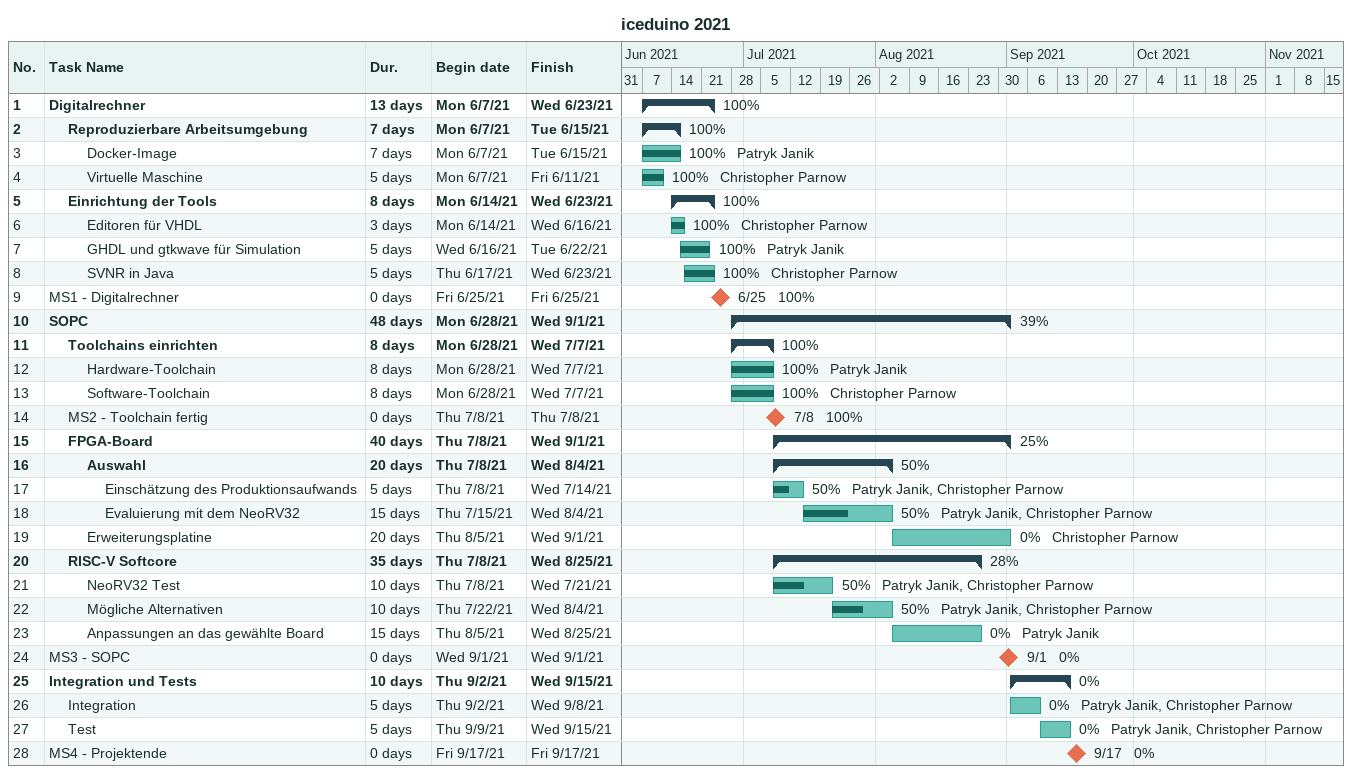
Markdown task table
iceduino 2021

| ID | Level | Task | Duration | Start | Finish | Resources | % complete |
|---|---|---|---|---|---|---|---|
| 1 | 1 | **Digitalrechner** | 13d | 2021-06-07 | 2021-06-23 |  | 100 |
| 2 | 2 | **Reproduzierbare Arbeitsumgebung** | 7d | 2021-06-07 | 2021-06-15 |  | 100 |
| 3 | 3 | Docker-Image | 7d | 2021-06-07 | 2021-06-15 | Patryk Janik | 100 |
| 4 | 3 | Virtuelle Maschine | 5d | 2021-06-07 | 2021-06-11 | Christopher Parnow | 100 |
| 5 | 2 | **Einrichtung der Tools** | 8d | 2021-06-14 | 2021-06-23 |  | 100 |
| 6 | 3 | Editoren für VHDL | 3d | 2021-06-14 | 2021-06-16 | Christopher Parnow | 100 |
| 7 | 3 | GHDL und gtkwave für Simulation | 5d | 2021-06-16 | 2021-06-22 | Patryk Janik | 100 |
| 8 | 3 | SVNR in Java | 5d | 2021-06-17 | 2021-06-23 | Christopher Parnow | 100 |
| 9 | 1 | MS1 - Digitalrechner | 0d | 2021-06-25 | 2021-06-25 |  | 100 |
| 10 | 1 | **SOPC** | 48d | 2021-06-28 | 2021-09-01 |  | 39 |
| 11 | 2 | **Toolchains einrichten** | 8d | 2021-06-28 | 2021-07-07 |  | 100 |
| 12 | 3 | Hardware-Toolchain | 8d | 2021-06-28 | 2021-07-07 | Patryk Janik | 100 |
| 13 | 3 | Software-Toolchain | 8d | 2021-06-28 | 2021-07-07 | Christopher Parnow | 100 |
| 14 | 2 | MS2 - Toolchain fertig | 0d | 2021-07-08 | 2021-07-08 |  | 100 |
| 15 | 2 | **FPGA-Board** | 40d | 2021-07-08 | 2021-09-01 |  | 25 |
| 16 | 3 | **Auswahl** | 20d | 2021-07-08 | 2021-08-04 |  | 50 |
| 17 | 4 | Einschätzung des Produktionsaufwands | 5d | 2021-07-08 | 2021-07-14 | Patryk Janik, Christopher Parnow | 50 |
| 18 | 4 | Evaluierung mit dem NeoRV32 | 15d | 2021-07-15 | 2021-08-04 | Patryk Janik, Christopher Parnow | 50 |
| 19 | 3 | Erweiterungsplatine | 20d | 2021-08-05 | 2021-09-01 | Christopher Parnow | 0 |
| 20 | 2 | **RISC-V Softcore** | 35d | 2021-07-08 | 2021-08-25 |  | 28 |
| 21 | 3 | NeoRV32 Test | 10d | 2021-07-08 | 2021-07-21 | Patryk Janik, Christopher Parnow | 50 |
| 22 | 3 | Mögliche Alternativen | 10d | 2021-07-22 | 2021-08-04 | Patryk Janik, Christopher Parnow | 50 |
| 23 | 3 | Anpassungen an das gewählte Board | 15d | 2021-08-05 | 2021-08-25 | Patryk Janik | 0 |
| 24 | 1 | MS3 - SOPC | 0d | 2021-09-01 | 2021-09-01 |  | 0 |
| 25 | 1 | **Integration und Tests** | 10d | 2021-09-02 | 2021-09-15 |  | 0 |
| 26 | 2 | Integration | 5d | 2021-09-02 | 2021-09-08 | Patryk Janik, Christopher Parnow | 0 |
| 27 | 2 | Test | 5d | 2021-09-09 | 2021-09-15 | Patryk Janik, Christopher Parnow | 0 |
| 28 | 1 | MS4 - Projektende | 0d | 2021-09-17 | 2021-09-17 |  | 0 |
